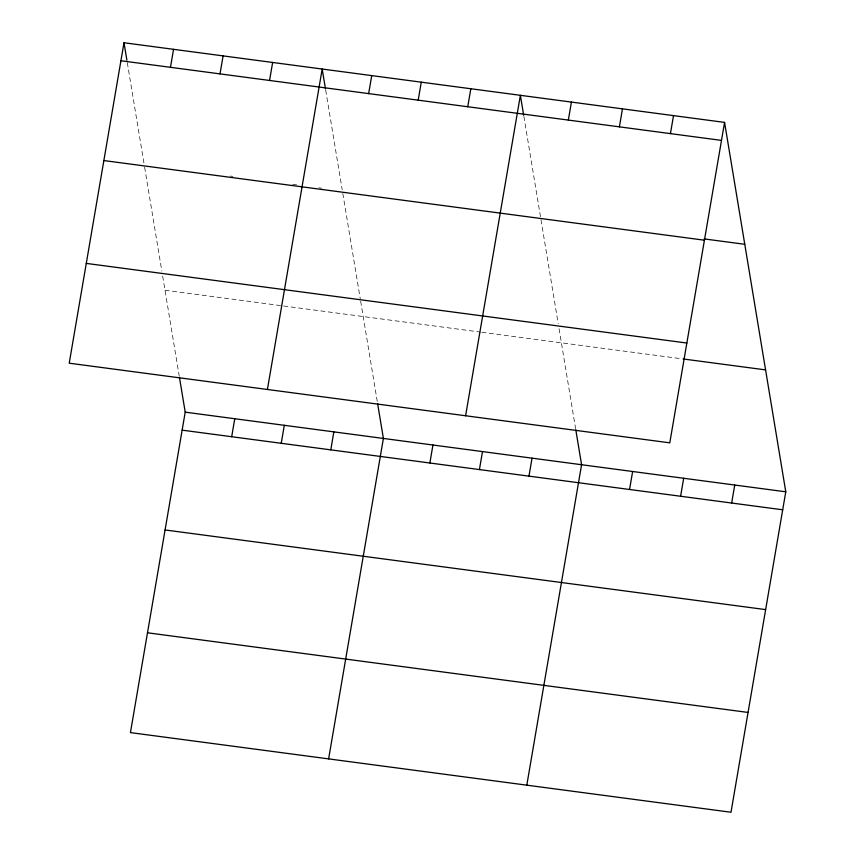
<?xml version="1.0" encoding="UTF-8"?>
<svg xmlns="http://www.w3.org/2000/svg" width="855" height="855" viewBox="0 0 855 855"><rect width="100%" height="100%" fill="white"/><g stroke="black" fill="none" stroke-linecap="round" stroke-linejoin="round"><path stroke-width="0.64" stroke-dasharray="4.28 3.21" d="M230.252 176.066L232.859 176.408M292.838 184.37L296.749 184.883M318.915 187.822L321.523 188.175M165.015 290.251L282.353 305.812M283.657 305.994L480.542 332.103M481.846 332.274L681.809 358.79M523.88 116.462L540.574 217.223M541.001 219.778L558.197 323.596M559.052 328.726L575.607 428.654M325.691 90.181L342.182 189.692M342.812 193.497L360.222 298.598M360.65 301.152L377.418 402.363M127.299 62.65L143.993 163.412M144.623 167.217L161.83 271.024M162.674 276.154L179.229 376.082"/><path stroke-width="1.28" d="M123.996 42.75L69.223 363.193L669.786 442.837L724.57 122.393L123.996 42.75L126.882 60.16M170.466 67.31L173.544 49.323M220.013 73.883L223.091 55.896M179.443 377.333L185.214 412.163L130.43 732.607L731.004 812.25L785.777 491.807L724.57 122.393M269.56 80.456L272.638 62.458M231.684 436.723L234.762 418.726M267.412 389.485L322.185 69.031L325.488 88.931M281.231 443.296L284.309 425.298M368.655 93.601L371.733 75.603M330.778 449.869L333.845 431.871M418.202 100.163L421.28 82.176M328.619 758.887L383.393 438.444L377.621 403.613M467.749 106.736L470.827 88.749M429.873 463.004L432.94 445.017M465.601 415.765L520.374 95.311L523.666 115.222M479.42 469.577L482.487 451.579M568.34 120.074L571.418 102.087M528.956 476.15L532.034 458.152M619.394 126.85L622.472 108.852M526.808 785.168L581.582 464.725L575.81 429.894M670.438 133.615L673.516 115.628M629.558 489.488L632.636 471.49M680.601 496.253L683.679 478.266M731.656 503.029L734.734 485.031M120.918 60.748L721.492 140.391M704.189 238.919L744.769 244.295M103.861 160.558L704.424 240.202M86.28 263.393L686.854 343.037M683.113 358.961L765.578 369.894M185.214 412.163L785.777 491.807M182.136 430.151L782.699 509.794M165.079 529.961L765.642 609.604M147.498 632.796L748.061 712.439"/></g></svg>
